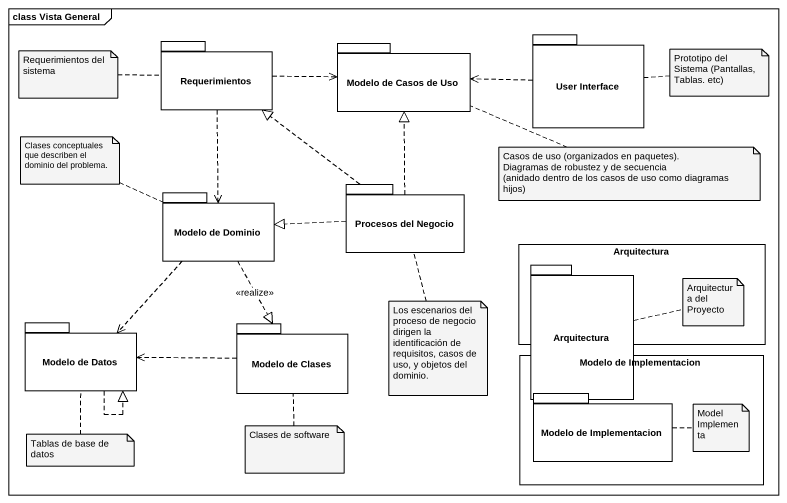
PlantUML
@startuml
mainframe class Vista General
package "User Interface" as User_Interface {
}
package Requerimientos {
}
package "Modelo de Casos de Uso" as Modelo_de_Casos_de_Uso {
}
package "Procesos del Negocio" as Procesos_del_Negocio {
}
package "Modelo de Dominio" as Modelo_de_Dominio {
}
rectangle Arquitectura
package "Arquitectura" as Arquitectura_2 {
}
package "Modelo de Datos" as Modelo_de_Datos {
}
package "Modelo de Clases" as Modelo_de_Clases {
}
rectangle "Modelo de Implementacion" as Modelo_de_Implementacion {
  package "Modelo de Implementacion" as Modelo_de_Implementacion_2 {
  }
}
User_Interface .left.> Modelo_de_Casos_de_Uso
Requerimientos .right.> Modelo_de_Casos_de_Uso
Requerimientos ..> Modelo_de_Dominio
Procesos_del_Negocio .up.|> Requerimientos
Procesos_del_Negocio .up.|> Modelo_de_Casos_de_Uso
Procesos_del_Negocio .left.|> Modelo_de_Dominio
Modelo_de_Dominio ..> Modelo_de_Datos
Modelo_de_Dominio ..|> Modelo_de_Clases : <<realize>>
Modelo_de_Datos ..|> Modelo_de_Datos
Modelo_de_Clases .left.> Modelo_de_Datos
note left of Requerimientos : Requerimientos del sistema
note right of User_Interface : Prototipo del Sistema (Pantallas, Tablas. etc)
note left of Modelo_de_Dominio : Clases conceptuales que describen el dominio del problema.
note right of Modelo_de_Casos_de_Uso
  Casos de uso (organizados en paquetes).
  Diagramas de robustez y de secuencia
  (anidado dentro de los casos de uso como diagramas hijos)
end note
note bottom of Procesos_del_Negocio : Los escenarios del proceso de negocio dirigen la identificación de requisitos, casos de uso, y objetos del dominio.
note right of Arquitectura_2 : Arquitectura del Proyecto
note right of Modelo_de_Implementacion_2 : Model Implementa
note bottom of Modelo_de_Datos : Tablas de base de datos
note bottom of Modelo_de_Clases : Clases de software
@enduml
